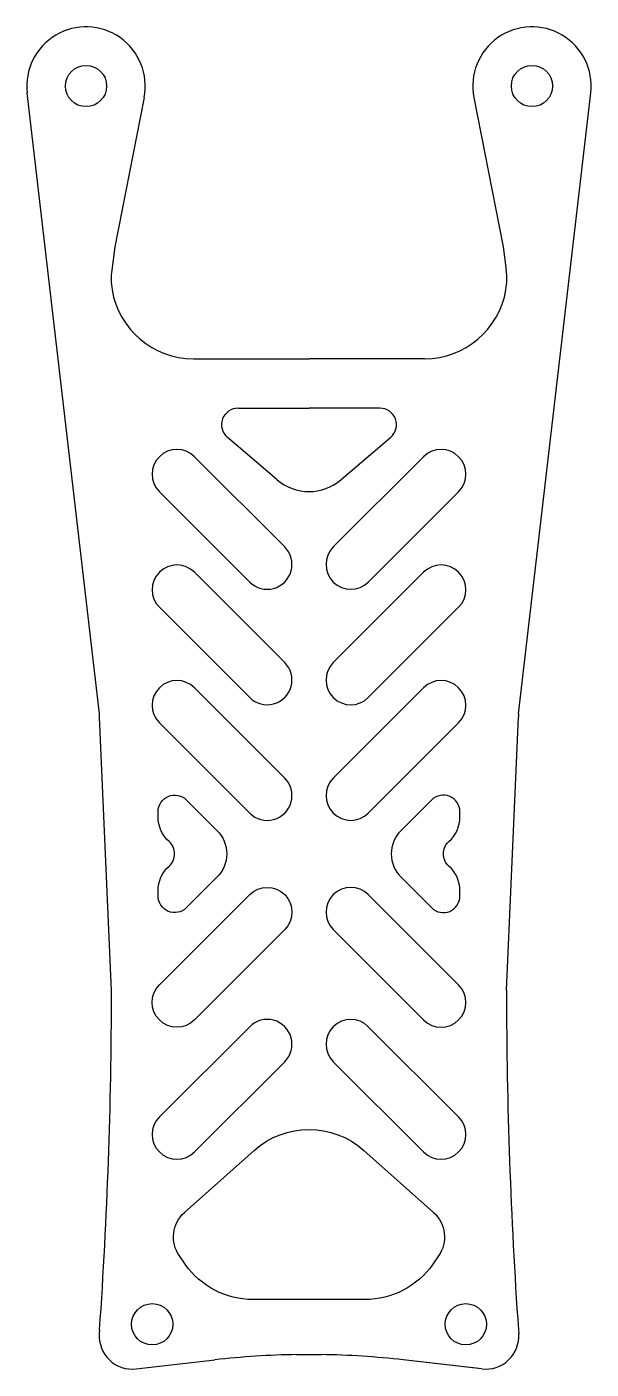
# Model space of a CAD drawing. Header units: millimetres. Extents: x -17.1 to 17.1, y -31.2 to 50.1.
import ezdxf

# ---------------------------------------------------------------- set-up
doc = ezdxf.new("R2010")
doc.units = ezdxf.units.MM
doc.layers.get('0').update_dxf_attribs({"linetype": 'CONTINUOUS'})

msp = doc.modelspace()

# ---------------------------------------------------------------- linework, layer by layer
for p, q in [((-12.7, 8.492), (-17.069, 46.106)), ((-9.99, 45.83), (-11.762, 36.784)), ((9.99, 45.83), (11.762, 36.784)), ((12.7, 8.492), (17.069, 46.106)), ((-11.762, 36.784), (-11.951, 35.365)), ((11.762, 36.784), (11.951, 35.365)), ((-7, 30), (-5, 30)), ((-5, 30), (0, 30)), ((5, 30), (0, 30)), ((7, 30), (5, 30)), ((-4.297, 27), (0, 27)), ((4.297, 27), (0, 27)), ((-1.952, 22.673), (-4.948, 25.241)), ((1.952, 22.673), (4.948, 25.241)), ((-11.963, -8.269), (-12.683, 8.277)), ((11.963, -8.269), (12.683, 8.277)), ((-12.685, -28.827), (-12.703, -29.08)), ((12.685, -28.827), (12.703, -29.08)), ((-10.479, -31.205), (-5.714, -30.657)), ((-0.75, -30.335), (0.75, -30.335)), ((10.085, -31.16), (5.714, -30.657)), ((10.479, -31.205), (5.714, -30.657))]:
    msp.add_line(p, q)
for points in [[(-9.061, 21.939), (-3.591, 16.47, 1), (-1.47, 18.591), (-6.939, 24.061, 1)], [(1.47, 18.591, 1), (3.591, 16.47), (9.061, 21.939, 1), (6.939, 24.061)], [(-9.061, 14.939), (-3.591, 9.47, 1), (-1.47, 11.591), (-6.939, 17.061, 1)], [(1.47, 11.591, 1), (3.591, 9.47), (9.061, 14.939, 1), (6.939, 17.061)], [(-9.061, 7.939), (-3.591, 2.47, 1), (-1.47, 4.591), (-6.939, 10.061, 1)], [(9.061, 7.939, 1), (6.939, 10.061), (1.47, 4.591, 1), (3.591, 2.47)], [(-7.435, 3.27), (-5.574, 1.417, -0.415566), (-5.574, -1.417), (-7.435, -3.27, -0.667345), (-9.14, -2.561), (-9.14, -2.236, -0.213422), (-8.474, -0.745, 0.447214), (-8.474, 0.745, -0.213422), (-9.14, 2.236), (-9.14, 2.561, -0.667345)], [(7.435, 3.27), (5.574, 1.417, 0.415566), (5.574, -1.417), (7.435, -3.27, 0.667345), (9.14, -2.561), (9.14, -2.236, 0.213422), (8.474, -0.745, -0.447214), (8.474, 0.745, 0.213422), (9.14, 2.236), (9.14, 2.561, 0.667345)], [(-9.061, -7.939), (-3.591, -2.47, -1), (-1.47, -4.591), (-6.939, -10.061, -1)], [(1.47, -4.591), (6.939, -10.061, 1), (9.061, -7.939), (3.591, -2.47, 1)], [(-1.47, -12.591, 1), (-3.591, -10.47), (-9.061, -15.939, 1), (-6.939, -18.061)], [(1.47, -12.591), (6.939, -18.061, 1), (9.061, -15.939), (3.591, -10.47, 1)], [(-0.75, -27), (-3.397, -27, -0.244698), (-7.493, -24.868), (-7.848, -24.361, -0.380305), (-7.54, -21.721), (-3.327, -17.965, -0.38098), (3.327, -17.965), (7.54, -21.721, -0.380305), (7.848, -24.361), (7.493, -24.868, -0.244698), (3.397, -27), (0.75, -27)]]:
    msp.add_lwpolyline(points, format="xyb", close=True)
for centre in [(-13.508, 46.519), (13.508, 46.519), (-9.5, -28.5), (9.5, -28.5)]:
    msp.add_circle(centre, 1.25)
for centre, radius, start, end in [((-13.508, 46.519), 3.585, -11.08691, 186.62469), ((-14.085, 48), 2, 105.51404, 117.08463), ((13.508, 46.519), 3.585, -6.62469, 191.08691), ((-7.986, 34.836), 4, 172.40536, 189.43771), ((7.986, 34.836), 4, -9.43771, 7.59464), ((-7, 35), 5, 189.43771, 270), ((7, 35), 5, 270, 350.56229), ((-4.297, 26), 1, 90, 229.39871), ((4.297, 26), 1, -49.39871, 90), ((0, 24.951), 3, 229.39871, 310.60129), ((-15.68, 8.146), 3, 2.49235, 6.62469), ((15.68, 8.146), 3, 173.37531, 177.50765), ((-311.96, -7.979), 300, 356.01497, 359.91882), ((-14.96, -8.399), 3, -0.08118, 2.49235), ((14.96, -8.399), 3, 177.50765, 180.08118), ((311.96, -7.979), 300, 180.08118, 183.98503), ((-10.707, -29.218), 2, 176.01497, 276.56198), ((10.707, -29.218), 2, -96.56198, 3.98503), ((0, -80.33), 50, 90.85947, 96.56198), ((0, -80.33), 50, 83.43802, 89.14053)]:
    msp.add_arc(centre, radius, start, end)

doc.saveas('drawing.dxf')
